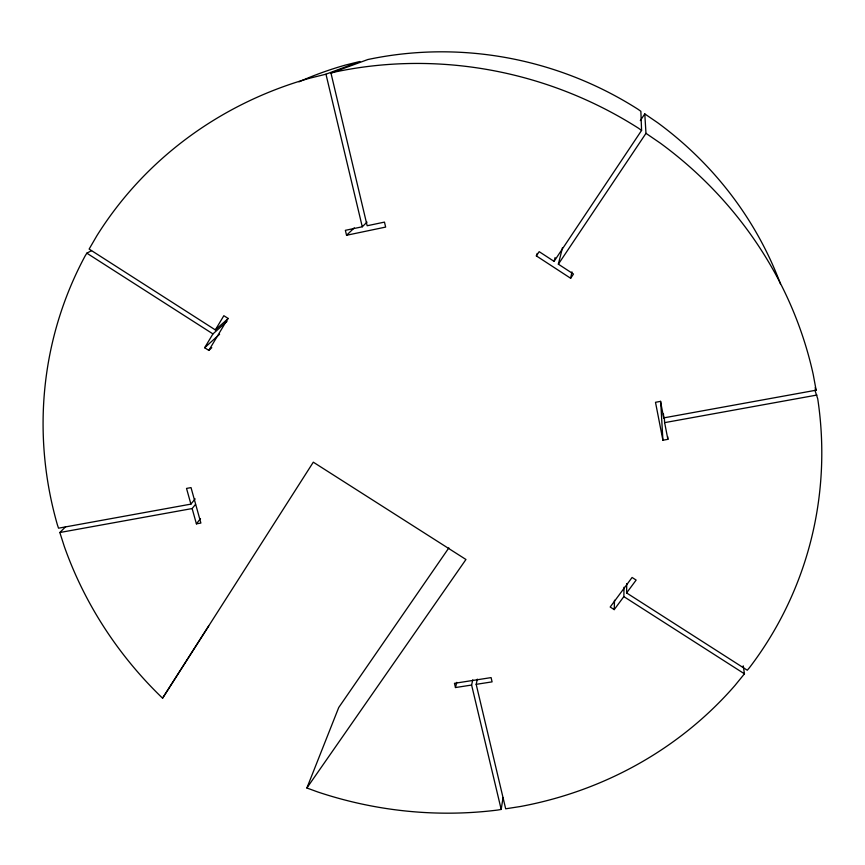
<?xml version="1.0" encoding="UTF-8"?>
<svg xmlns="http://www.w3.org/2000/svg" width="865" height="865" viewBox="0 0 865 865"><rect width="100%" height="100%" fill="white"/><g stroke="black" fill="none" stroke-linecap="round" stroke-linejoin="round"><path stroke-width="1.3" d="M814.884 390.083L817.728 398.797A392.429 371.647 22.9 0 1 749.479 667.65L747.284 670.224L626.595 592.925L626.725 583.594M626.595 592.925L636.143 580.069L632.088 577.474L610.182 607.025L614.215 609.609L623.849 596.612L624.022 587.238M614.215 609.609L614.507 600.256M448.859 547.891L338.734 707.505L306.88 787.993L317.606 791.918A392.429 371.647 22.9 0 0 497.721 810.04L501.192 809.435L503.073 797.508M537.187 253.423L536.365 255.899L570.651 278.271L571.938 271.87M743.23 665.834L744.451 673.824L734.936 685.502A392.429 371.647 22.9 0 1 520.233 806.537L505.679 808.807L476.183 684.334L477.318 679.144M501.192 809.435L471.609 685.048L472.777 679.847M471.609 685.048L455.477 687.545L456.763 682.344M570.651 278.271L573.495 274.054L558.357 264.171L562.51 247.628M536.365 255.899L539.176 251.661L554.065 261.371L555.081 257.586M211.784 347.687L208.822 350.401L204.659 347.741L212.941 333.912L226.976 321.434M298.987 81.84A351.547 336.658 22.9 0 1 345.546 65.037L359.927 61.491L325.964 74.195L309.886 78.164A392.429 371.647 22.9 0 0 96.923 235.648L89.127 249.077L215.342 329.911L223.851 315.703L228.046 318.396L208.822 350.401M91.528 250.655L86.835 253.175L85.04 256.105A392.429 371.647 22.9 0 0 57.382 524.806L58.528 528.18L190.906 504.122L195.155 498.91M65.578 526.796L59.836 532.516L64.324 546.518A392.429 371.647 22.9 0 0 162.566 698.185L313.303 462.18L465.954 559.493L306.88 787.993M162.566 698.185L208.67 626.022M640.327 120.603L644.782 113.91L657.53 122.625A351.547 336.658 22.9 0 1 780.457 283.871M554.065 261.371L641.581 130.431L640.868 111.315L638.078 109.314A351.547 336.658 22.9 0 0 367.841 59.534L330.96 73.06L367.16 225.754L384.471 222.11L385.639 227.084L346.551 235.269L345.362 230.328L362.273 226.781L366.998 222.132M558.357 264.171L645.982 133.34L644.782 113.91M195.522 504.349L192.138 508.555L196.409 523.855L200.507 518.567M346.551 235.269L354.282 227.863M204.659 347.741L219.602 334.225M215.342 329.911L228.306 318.439M330.96 73.06L334.831 72.022A392.429 371.647 22.9 0 1 638.435 128.182L641.581 130.431M667.704 436.652L667.877 439.334L662.904 440.231L655.497 402.301L660.503 401.382L663.715 417.892L816.138 390.191L813.219 374.459A392.429 371.647 22.9 0 0 660.319 143.147L645.982 133.34M667.877 439.334L664.634 422.639L816.949 395.046M59.836 532.516L192.138 508.555M196.409 523.855L200.885 523.055L191.024 487.601L186.526 488.422L190.906 504.122M476.183 684.334L492.088 681.869L491.093 677.609L454.46 683.318L455.477 687.545M623.849 596.612L744.451 673.824M86.835 253.175L212.941 333.912M815.111 387.747L816.138 390.191M325.964 74.195L362.273 226.781M664.298 417.308L664.634 422.639M663.466 413.935L663.715 417.892M660.665 401.295L662.904 440.231"/></g></svg>
